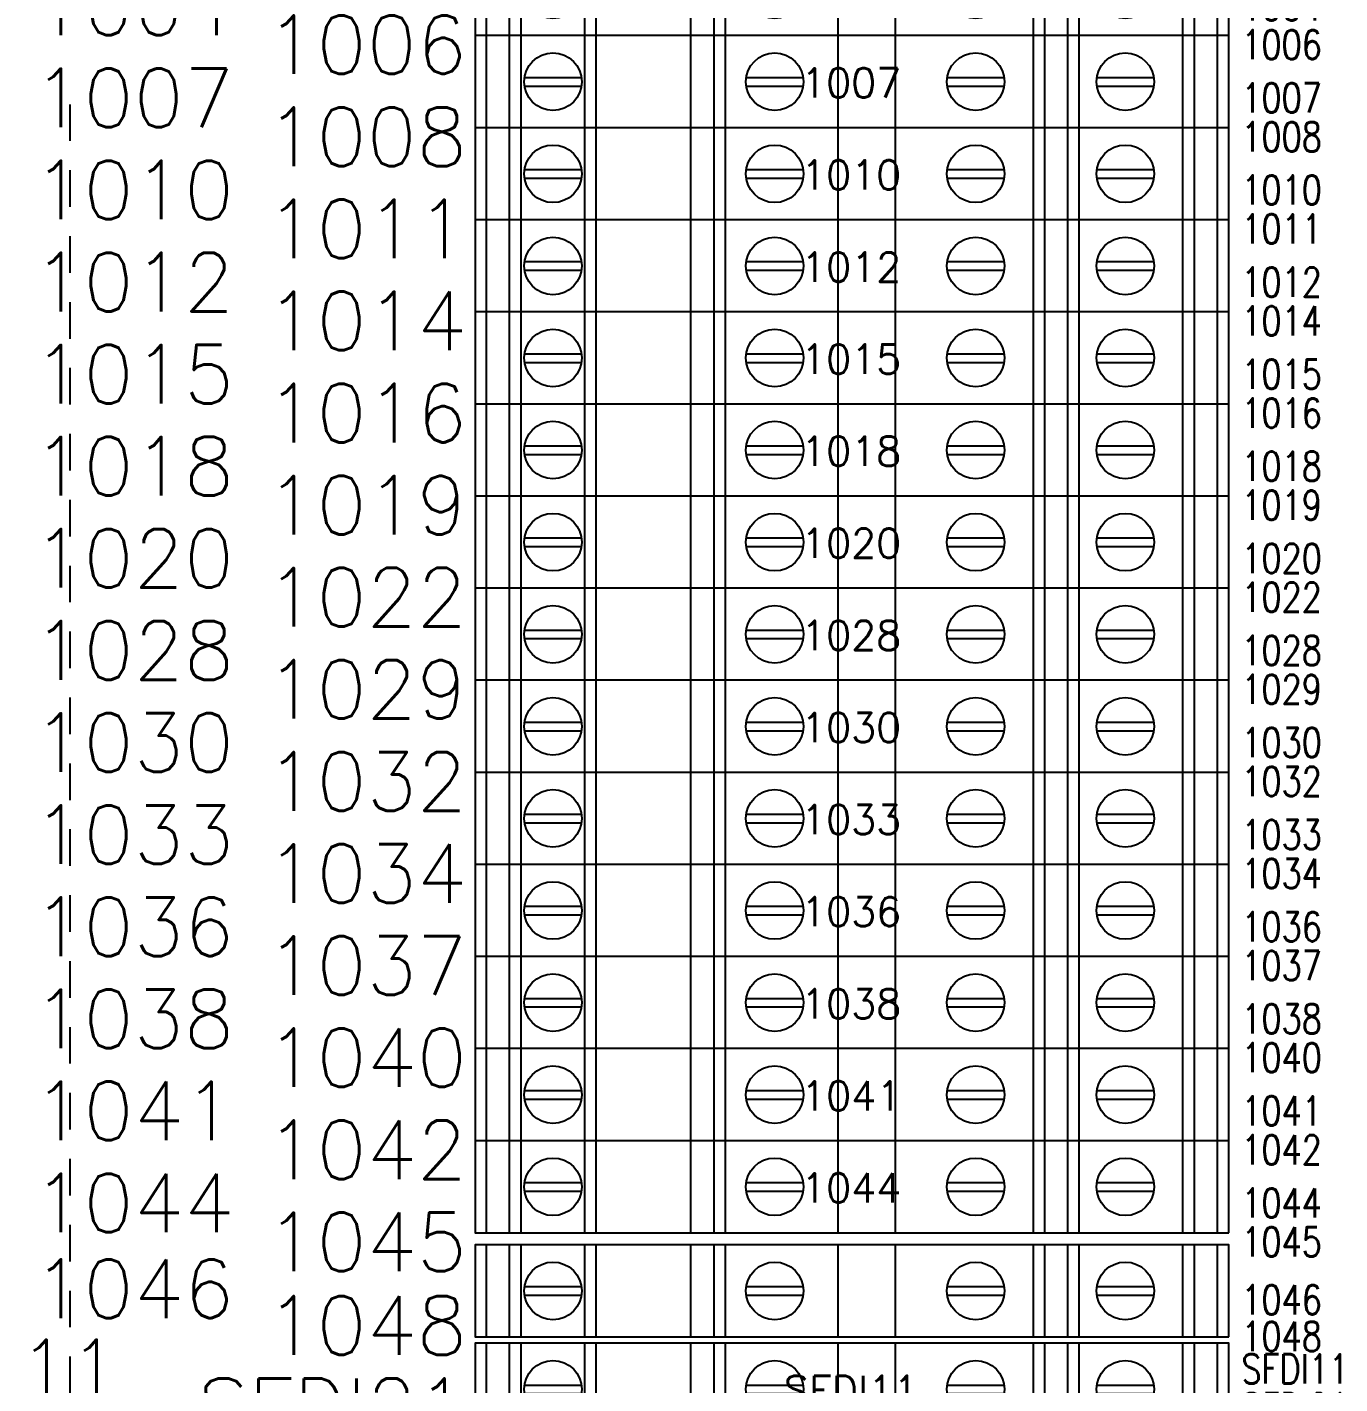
# Model space of a CAD drawing. Header units: inches. Extents: x 0 to 34.2, y 0 to 22.
# Drawn here: x 16.996 to 21.479, y 4.588 to 9.22 of the extents above; entities that cross this region are included whole.
import ezdxf
from ezdxf.enums import TextEntityAlignment as Align

# ---------------------------------------------------------------- set-up
doc = ezdxf.new("R2010")
doc.units = ezdxf.units.IN
doc.header["$MEASUREMENT"] = 0
doc.set_wipeout_variables(frame=1)
doc.linetypes.add('HIDDEN2', pattern=[0.1875, 0.125, -0.0625])
doc.layers.add('MidPoint', color=210, linetype='HIDDEN2', plot=False)
doc.layers.add('PSYMS', color=7, linetype='Continuous')
doc.layers.add('PWIRE', color=84, linetype='Continuous')
doc.styles.add('Fields', font='simplex.shx', dxfattribs={"height": 0.185})
doc.styles.add('WD', font='romans.shx', dxfattribs={"height": 0.185})

# ---------------------------------------------------------------- blocks, each defined once
blk = doc.blocks.new('RG_Master_Ver_4_2_2')
at = {"layer": 'MidPoint'}
blk.add_line((17.1412, 8.956), (17.1412, 1.581), dxfattribs=at)
at = {"style": 'Fields'}
for tag, p in [('DESCRIPTION_3', (13.1158, 1.307)), ('DRN_3', (15.4724, 1.307)), ('CHK_3', (16.5293, 1.307)), ('APP_3', (17.5522, 1.307)), ('DATE_3', (18.8294, 1.307)), ('DRAWING_DESC', (32.2295, 1.2455)), ('CUSTOMER', (28.9966, 1.2135)), ('DESCRIPTION_2', (13.1158, 0.9513)), ('DRN_2', (15.4724, 0.9513)), ('CHK_2', (16.5293, 0.9513)), ('APP_2', (17.5522, 0.9513)), ('DATE_2', (18.8294, 0.9513)), ('SIZE', (30.7145, 0.8944)), ('DRAWING_#', (32.125, 0.8944)), ('REV', (33.5429, 0.8944)), ('DESCRIPTION_1', (13.1158, 0.5956)), ('DRN_1', (15.4724, 0.5956)), ('CHK_1', (16.5293, 0.5956)), ('APP_1', (17.5522, 0.5956)), ('DATE_1', (18.8294, 0.5956)), ('PROJECT_#', (28.9813, 0.5809)), ('DRN_BY', (30.875, 0.5245)), ('CHK_BY', (31.7615, 0.5245)), ('APP_BY', (32.75, 0.5245)), ('SCALE', (33.6518, 0.5245)), ('PROJECT_NAME', (29.021, 0.1759)), ('SHEETNUM', (32.7527, 0.1759)), ('TTL_SHTS', (33.5471, 0.1759))]:
    blk.add_attdef(tag, text='', height=0.125, dxfattribs=at).set_placement(p, align=Align.CENTER)
at = {"style": 'Fields', "flags": 9}
blk.add_attdef('WD_TB', (9.9529, 0.1939), '', height=0.0638, dxfattribs=at)
blk = doc.blocks.new('wd_default_02terminal')
at = {"style": 'WD', "flags": 1}
for tag, height, p in [('INST', 0.125, (0.0076, 0.4214)), ('LOC', 0.125, (0.0076, 0.2448)), ('P_TAGSTRIP', 0.125, (0.0076, 0.0683)), ('CAT', 0.05, (0.0052, -0.4504)), ('WDBLKNAM', 0.05, (0.0052, -0.5219)), ('FP', 0.05, (0.0052, -0.5934)), ('FPT', 0.05, (0.1463, -0.5934)), ('ASSYCODE', 0.05, (0.0052, -0.6748))]:
    blk.add_attdef(tag, text='', height=height, dxfattribs=at).set_placement(p, align=Align.CENTER)
at = {"style": 'WD', "width": 0.8}
for tag, p in [('WIRENOL', (-1.3147, -0.2124)), ('L02WIRENOL', (-1.3147, -0.3451))]:
    blk.add_attdef(tag, text='', height=0.1, dxfattribs=at).set_placement(p, align=Align.MIDDLE_RIGHT)
for tag, p in [('WIRENOR', (1.3301, -0.2124)), ('L02WIRENOR', (1.3301, -0.3451))]:
    blk.add_attdef(tag, text='', height=0.1, dxfattribs=at).set_placement(p, align=Align.MIDDLE_LEFT)
at = {"style": 'WD', "flags": 1}
for tag, p in [('L01PINL', (-0.882, -0.3761)), ('L02PINL', (-0.882, -0.4415))]:
    blk.add_attdef(tag, text='', height=0.05, dxfattribs=at).set_placement(p, align=Align.MIDDLE_RIGHT)
blk.add_attdef('L02TERM', text='', height=0.1, dxfattribs=at).set_placement((0, -0.4091), align=Align.MIDDLE_CENTER)
for tag, p in [('L01PINR', (0.8974, -0.3761)), ('L02PINR', (0.8974, -0.4415))]:
    blk.add_attdef(tag, text='', height=0.05, dxfattribs=at).set_placement(p, align=Align.MIDDLE_LEFT)
at = {"linetype": 'Continuous'}
blk.add_wipeout([(1.2871, -0.3144), (1.2871, 0), (-1.2871, 0), (-1.2871, -0.3144), (0.1489, -0.3144)], dxfattribs=at)
for p, q in [((-1.2478, -0.3144), (-1.2478, 0)), ((-1.1692, -0.3144), (-1.1692, 0)), ((-1.1299, -0.3144), (-1.1299, 0)), ((-0.9125, -0.3144), (-0.9125, 0)), ((-0.8732, -0.3144), (-0.8732, 0)), ((-0.5498, -0.3144), (-0.5498, 0)), ((-0.4712, 0), (-0.4712, -0.3144)), ((-0.4319, -0.3144), (-0.4319, 0)), ((-0.0476, -0.3144), (-0.0476, 0)), ((0.1489, -0.3144), (0.1489, 0)), ((0.619, 0), (0.619, -0.3144)), ((0.6583, -0.3144), (0.6583, 0)), ((0.7369, -0.3144), (0.7369, 0)), ((0.7762, -0.3144), (0.7762, 0)), ((1.1299, -0.3144), (1.1299, 0)), ((1.1692, -0.3144), (1.1692, 0)), ((1.2478, -0.3144), (1.2478, 0)), ((-1.1181, -0.1427), (-0.9236, -0.1427)), ((-1.1181, -0.1721), (-0.9236, -0.1721)), ((-0.3608, -0.1427), (-0.1666, -0.1427)), ((-0.3608, -0.1721), (-0.1666, -0.1721)), ((0.3254, -0.1427), (0.5199, -0.1427)), ((0.3254, -0.1721), (0.5199, -0.1721)), ((0.8363, -0.1427), (1.0308, -0.1427)), ((0.8363, -0.1721), (1.0308, -0.1721))]:
    blk.add_line(p, q, dxfattribs=at)
blk.add_lwpolyline([(1.2871, -0.3144), (1.2871, 0), (-1.2871, 0), (-1.2871, -0.3144), (0.1489, -0.3144)], close=True, dxfattribs=at)
for centre in [(-1.021, -0.1572), (-0.2637, -0.1572), (0.4225, -0.1572), (0.9334, -0.1572)]:
    blk.add_circle(centre, 0.0983, dxfattribs=at)
at = {"style": 'WD'}
for tag in ['WIRENO', 'TERM']:
    blk.add_attdef(tag, text='', height=0.1, dxfattribs=at).set_placement((-0.0029, -0.1611), align=Align.MIDDLE_CENTER)
at = {"style": 'WD', "flags": 1}
blk.add_attdef('MFG', text='', height=0.05, dxfattribs=at).set_placement((0.0052, -0.3789), align=Align.CENTER)

msp = doc.modelspace()

# ---------------------------------------------------------------- block references
msp.add_blockref('RG_Master_Ver_4_2_2', (0, 0))

# ---------------------------------------------------------------- next in the draw order: block references
at = {"layer": 'PSYMS'}
ref = msp.add_blockref('wd_default_02terminal', (19.8125, 9.505), dxfattribs=at)
ref.add_attrib('WIRENO', '1004', dxfattribs={"layer": 'PWIRE', "height": 0.1, "style": 'WD'}).set_placement((19.8096, 9.3439), align=Align.MIDDLE_CENTER)
ref.add_attrib('WIRENOL', '1004', dxfattribs={"layer": 'PWIRE', "height": 0.2, "style": 'WD'}).set_placement((17.7024, 9.2925), align=Align.MIDDLE_RIGHT)
ref.add_attrib('L02WIRENOL', '1006', dxfattribs={"layer": '0', "height": 0.2, "style": 'WD'}).set_placement((18.4978, 9.1598), align=Align.MIDDLE_RIGHT)
ref.add_attrib('WIRENOR', '1004', dxfattribs={"layer": 'PWIRE', "height": 0.1, "style": 'WD', "width": 0.8}).set_placement((21.1426, 9.2925), align=Align.MIDDLE_LEFT)
ref.add_attrib('L02WIRENOR', '1006', dxfattribs={"layer": '0', "height": 0.1, "style": 'WD', "width": 0.8}).set_placement((21.1426, 9.1598), align=Align.MIDDLE_LEFT)
ref = msp.add_blockref('wd_default_02terminal', (19.8125, 4.7265), dxfattribs=at)
ref.add_attrib('WIRENO', 'SFDI11', dxfattribs={"layer": 'PWIRE', "height": 0.1, "style": 'WD'}).set_placement((19.8096, 4.5654), align=Align.MIDDLE_CENTER)
ref.add_attrib('WIRENOL', 'SFDI11', dxfattribs={"layer": 'PWIRE', "height": 0.2, "style": 'WD'}).set_placement((17.3103, 4.639), align=Align.MIDDLE_RIGHT)
ref.add_attrib('L02WIRENOL', 'SFDI21', dxfattribs={"layer": '0', "height": 0.2, "style": 'WD'}).set_placement((18.4978, 4.5063), align=Align.MIDDLE_RIGHT)
ref.add_attrib('WIRENOR', 'SFDI11', dxfattribs={"layer": 'PWIRE', "height": 0.1, "style": 'WD', "width": 0.8}).set_placement((21.1426, 4.639), align=Align.MIDDLE_LEFT)
ref.add_attrib('L02WIRENOR', 'SFDI21', dxfattribs={"layer": '0', "height": 0.1, "style": 'WD', "width": 0.8}).set_placement((21.1426, 4.5063), align=Align.MIDDLE_LEFT)

# ---------------------------------------------------------------- next in the draw order: block references
ref = msp.add_blockref('wd_default_02terminal', (19.8125, 9.1906), dxfattribs=at)
ref.add_attrib('WIRENO', '1007', dxfattribs={"layer": 'PWIRE', "height": 0.1, "style": 'WD'}).set_placement((19.8096, 9.0295), align=Align.MIDDLE_CENTER)
ref.add_attrib('WIRENOL', '1007', dxfattribs={"layer": 'PWIRE', "height": 0.2, "style": 'WD'}).set_placement((17.7024, 8.9781), align=Align.MIDDLE_RIGHT)
ref.add_attrib('L02WIRENOL', '1008', dxfattribs={"layer": '0', "height": 0.2, "style": 'WD'}).set_placement((18.4978, 8.8454), align=Align.MIDDLE_RIGHT)
ref.add_attrib('WIRENOR', '1007', dxfattribs={"layer": 'PWIRE', "height": 0.1, "style": 'WD', "width": 0.8}).set_placement((21.1426, 8.9781), align=Align.MIDDLE_LEFT)
ref.add_attrib('L02WIRENOR', '1008', dxfattribs={"layer": '0', "height": 0.1, "style": 'WD', "width": 0.8}).set_placement((21.1426, 8.8454), align=Align.MIDDLE_LEFT)

# ---------------------------------------------------------------- next in the draw order: block references
ref = msp.add_blockref('wd_default_02terminal', (19.8125, 8.8762), dxfattribs=at)
ref.add_attrib('WIRENO', '1010', dxfattribs={"layer": 'PWIRE', "height": 0.1, "style": 'WD'}).set_placement((19.8096, 8.7151), align=Align.MIDDLE_CENTER)
ref.add_attrib('WIRENOL', '1010', dxfattribs={"layer": 'PWIRE', "height": 0.2, "style": 'WD'}).set_placement((17.7024, 8.6637), align=Align.MIDDLE_RIGHT)
ref.add_attrib('L02WIRENOL', '1011', dxfattribs={"layer": '0', "height": 0.2, "style": 'WD'}).set_placement((18.4978, 8.531), align=Align.MIDDLE_RIGHT)
ref.add_attrib('WIRENOR', '1010', dxfattribs={"layer": 'PWIRE', "height": 0.1, "style": 'WD', "width": 0.8}).set_placement((21.1426, 8.6637), align=Align.MIDDLE_LEFT)
ref.add_attrib('L02WIRENOR', '1011', dxfattribs={"layer": '0', "height": 0.1, "style": 'WD', "width": 0.8}).set_placement((21.1426, 8.531), align=Align.MIDDLE_LEFT)

# ---------------------------------------------------------------- next in the draw order: block references
ref = msp.add_blockref('wd_default_02terminal', (19.8125, 8.5618), dxfattribs=at)
ref.add_attrib('WIRENO', '1012', dxfattribs={"layer": 'PWIRE', "height": 0.1, "style": 'WD'}).set_placement((19.8096, 8.4007), align=Align.MIDDLE_CENTER)
ref.add_attrib('WIRENOL', '1012', dxfattribs={"layer": 'PWIRE', "height": 0.2, "style": 'WD'}).set_placement((17.7024, 8.3493), align=Align.MIDDLE_RIGHT)
ref.add_attrib('L02WIRENOL', '1014', dxfattribs={"layer": '0', "height": 0.2, "style": 'WD'}).set_placement((18.4978, 8.2166), align=Align.MIDDLE_RIGHT)
ref.add_attrib('WIRENOR', '1012', dxfattribs={"layer": 'PWIRE', "height": 0.1, "style": 'WD', "width": 0.8}).set_placement((21.1426, 8.3493), align=Align.MIDDLE_LEFT)
ref.add_attrib('L02WIRENOR', '1014', dxfattribs={"layer": '0', "height": 0.1, "style": 'WD', "width": 0.8}).set_placement((21.1426, 8.2166), align=Align.MIDDLE_LEFT)

# ---------------------------------------------------------------- next in the draw order: block references
ref = msp.add_blockref('wd_default_02terminal', (19.8125, 8.2474), dxfattribs=at)
ref.add_attrib('WIRENO', '1015', dxfattribs={"layer": 'PWIRE', "height": 0.1, "style": 'WD'}).set_placement((19.8096, 8.0863), align=Align.MIDDLE_CENTER)
ref.add_attrib('WIRENOL', '1015', dxfattribs={"layer": 'PWIRE', "height": 0.2, "style": 'WD'}).set_placement((17.7024, 8.0349), align=Align.MIDDLE_RIGHT)
ref.add_attrib('L02WIRENOL', '1016', dxfattribs={"layer": '0', "height": 0.2, "style": 'WD'}).set_placement((18.4978, 7.9022), align=Align.MIDDLE_RIGHT)
ref.add_attrib('WIRENOR', '1015', dxfattribs={"layer": 'PWIRE', "height": 0.1, "style": 'WD', "width": 0.8}).set_placement((21.1426, 8.0349), align=Align.MIDDLE_LEFT)
ref.add_attrib('L02WIRENOR', '1016', dxfattribs={"layer": '0', "height": 0.1, "style": 'WD', "width": 0.8}).set_placement((21.1426, 7.9022), align=Align.MIDDLE_LEFT)

# ---------------------------------------------------------------- next in the draw order: block references
ref = msp.add_blockref('wd_default_02terminal', (19.8125, 7.933), dxfattribs=at)
ref.add_attrib('WIRENO', '1018', dxfattribs={"layer": 'PWIRE', "height": 0.1, "style": 'WD'}).set_placement((19.8096, 7.7719), align=Align.MIDDLE_CENTER)
ref.add_attrib('WIRENOL', '1018', dxfattribs={"layer": 'PWIRE', "height": 0.2, "style": 'WD'}).set_placement((17.7024, 7.7205), align=Align.MIDDLE_RIGHT)
ref.add_attrib('L02WIRENOL', '1019', dxfattribs={"layer": '0', "height": 0.2, "style": 'WD'}).set_placement((18.4978, 7.5878), align=Align.MIDDLE_RIGHT)
ref.add_attrib('WIRENOR', '1018', dxfattribs={"layer": 'PWIRE', "height": 0.1, "style": 'WD', "width": 0.8}).set_placement((21.1426, 7.7205), align=Align.MIDDLE_LEFT)
ref.add_attrib('L02WIRENOR', '1019', dxfattribs={"layer": '0', "height": 0.1, "style": 'WD', "width": 0.8}).set_placement((21.1426, 7.5878), align=Align.MIDDLE_LEFT)

# ---------------------------------------------------------------- next in the draw order: block references
ref = msp.add_blockref('wd_default_02terminal', (19.8125, 7.6186), dxfattribs=at)
ref.add_attrib('WIRENO', '1020', dxfattribs={"layer": 'PWIRE', "height": 0.1, "style": 'WD'}).set_placement((19.8096, 7.4575), align=Align.MIDDLE_CENTER)
ref.add_attrib('WIRENOL', '1020', dxfattribs={"layer": 'PWIRE', "height": 0.2, "style": 'WD'}).set_placement((17.7024, 7.4061), align=Align.MIDDLE_RIGHT)
ref.add_attrib('L02WIRENOL', '1022', dxfattribs={"layer": '0', "height": 0.2, "style": 'WD'}).set_placement((18.4978, 7.2734), align=Align.MIDDLE_RIGHT)
ref.add_attrib('WIRENOR', '1020', dxfattribs={"layer": 'PWIRE', "height": 0.1, "style": 'WD', "width": 0.8}).set_placement((21.1426, 7.4061), align=Align.MIDDLE_LEFT)
ref.add_attrib('L02WIRENOR', '1022', dxfattribs={"layer": '0', "height": 0.1, "style": 'WD', "width": 0.8}).set_placement((21.1426, 7.2734), align=Align.MIDDLE_LEFT)

# ---------------------------------------------------------------- next in the draw order: block references
ref = msp.add_blockref('wd_default_02terminal', (19.8125, 7.3042), dxfattribs=at)
ref.add_attrib('WIRENO', '1028', dxfattribs={"layer": 'PWIRE', "height": 0.1, "style": 'WD'}).set_placement((19.8096, 7.1431), align=Align.MIDDLE_CENTER)
ref.add_attrib('WIRENOL', '1028', dxfattribs={"layer": 'PWIRE', "height": 0.2, "style": 'WD'}).set_placement((17.7024, 7.0917), align=Align.MIDDLE_RIGHT)
ref.add_attrib('L02WIRENOL', '1029', dxfattribs={"layer": '0', "height": 0.2, "style": 'WD'}).set_placement((18.4978, 6.959), align=Align.MIDDLE_RIGHT)
ref.add_attrib('WIRENOR', '1028', dxfattribs={"layer": 'PWIRE', "height": 0.1, "style": 'WD', "width": 0.8}).set_placement((21.1426, 7.0917), align=Align.MIDDLE_LEFT)
ref.add_attrib('L02WIRENOR', '1029', dxfattribs={"layer": '0', "height": 0.1, "style": 'WD', "width": 0.8}).set_placement((21.1426, 6.959), align=Align.MIDDLE_LEFT)

# ---------------------------------------------------------------- next in the draw order: block references
ref = msp.add_blockref('wd_default_02terminal', (19.8125, 6.9898), dxfattribs=at)
ref.add_attrib('WIRENO', '1030', dxfattribs={"layer": 'PWIRE', "height": 0.1, "style": 'WD'}).set_placement((19.8096, 6.8287), align=Align.MIDDLE_CENTER)
ref.add_attrib('WIRENOL', '1030', dxfattribs={"layer": 'PWIRE', "height": 0.2, "style": 'WD'}).set_placement((17.7024, 6.7773), align=Align.MIDDLE_RIGHT)
ref.add_attrib('L02WIRENOL', '1032', dxfattribs={"layer": '0', "height": 0.2, "style": 'WD'}).set_placement((18.4978, 6.6446), align=Align.MIDDLE_RIGHT)
ref.add_attrib('WIRENOR', '1030', dxfattribs={"layer": 'PWIRE', "height": 0.1, "style": 'WD', "width": 0.8}).set_placement((21.1426, 6.7773), align=Align.MIDDLE_LEFT)
ref.add_attrib('L02WIRENOR', '1032', dxfattribs={"layer": '0', "height": 0.1, "style": 'WD', "width": 0.8}).set_placement((21.1426, 6.6446), align=Align.MIDDLE_LEFT)

# ---------------------------------------------------------------- next in the draw order: block references
ref = msp.add_blockref('wd_default_02terminal', (19.8125, 6.6754), dxfattribs=at)
ref.add_attrib('WIRENO', '1033', dxfattribs={"layer": 'PWIRE', "height": 0.1, "style": 'WD'}).set_placement((19.8096, 6.5143), align=Align.MIDDLE_CENTER)
ref.add_attrib('WIRENOL', '1033', dxfattribs={"layer": 'PWIRE', "height": 0.2, "style": 'WD'}).set_placement((17.7024, 6.4629), align=Align.MIDDLE_RIGHT)
ref.add_attrib('L02WIRENOL', '1034', dxfattribs={"layer": '0', "height": 0.2, "style": 'WD'}).set_placement((18.4978, 6.3302), align=Align.MIDDLE_RIGHT)
ref.add_attrib('WIRENOR', '1033', dxfattribs={"layer": 'PWIRE', "height": 0.1, "style": 'WD', "width": 0.8}).set_placement((21.1426, 6.4629), align=Align.MIDDLE_LEFT)
ref.add_attrib('L02WIRENOR', '1034', dxfattribs={"layer": '0', "height": 0.1, "style": 'WD', "width": 0.8}).set_placement((21.1426, 6.3302), align=Align.MIDDLE_LEFT)

# ---------------------------------------------------------------- next in the draw order: block references
ref = msp.add_blockref('wd_default_02terminal', (19.8125, 6.361), dxfattribs=at)
ref.add_attrib('WIRENO', '1036', dxfattribs={"layer": 'PWIRE', "height": 0.1, "style": 'WD'}).set_placement((19.8096, 6.1999), align=Align.MIDDLE_CENTER)
ref.add_attrib('WIRENOL', '1036', dxfattribs={"layer": 'PWIRE', "height": 0.2, "style": 'WD'}).set_placement((17.7024, 6.1485), align=Align.MIDDLE_RIGHT)
ref.add_attrib('L02WIRENOL', '1037', dxfattribs={"layer": '0', "height": 0.2, "style": 'WD'}).set_placement((18.4978, 6.0158), align=Align.MIDDLE_RIGHT)
ref.add_attrib('WIRENOR', '1036', dxfattribs={"layer": 'PWIRE', "height": 0.1, "style": 'WD', "width": 0.8}).set_placement((21.1426, 6.1485), align=Align.MIDDLE_LEFT)
ref.add_attrib('L02WIRENOR', '1037', dxfattribs={"layer": '0', "height": 0.1, "style": 'WD', "width": 0.8}).set_placement((21.1426, 6.0158), align=Align.MIDDLE_LEFT)

# ---------------------------------------------------------------- next in the draw order: block references
ref = msp.add_blockref('wd_default_02terminal', (19.8125, 6.0466), dxfattribs=at)
ref.add_attrib('WIRENO', '1038', dxfattribs={"layer": 'PWIRE', "height": 0.1, "style": 'WD'}).set_placement((19.8096, 5.8855), align=Align.MIDDLE_CENTER)
ref.add_attrib('WIRENOL', '1038', dxfattribs={"layer": 'PWIRE', "height": 0.2, "style": 'WD'}).set_placement((17.7024, 5.8341), align=Align.MIDDLE_RIGHT)
ref.add_attrib('L02WIRENOL', '1040', dxfattribs={"layer": '0', "height": 0.2, "style": 'WD'}).set_placement((18.4978, 5.7014), align=Align.MIDDLE_RIGHT)
ref.add_attrib('WIRENOR', '1038', dxfattribs={"layer": 'PWIRE', "height": 0.1, "style": 'WD', "width": 0.8}).set_placement((21.1426, 5.8341), align=Align.MIDDLE_LEFT)
ref.add_attrib('L02WIRENOR', '1040', dxfattribs={"layer": '0', "height": 0.1, "style": 'WD', "width": 0.8}).set_placement((21.1426, 5.7014), align=Align.MIDDLE_LEFT)

# ---------------------------------------------------------------- next in the draw order: block references
ref = msp.add_blockref('wd_default_02terminal', (19.8125, 5.7322), dxfattribs=at)
ref.add_attrib('WIRENO', '1041', dxfattribs={"layer": 'PWIRE', "height": 0.1, "style": 'WD'}).set_placement((19.8096, 5.5711), align=Align.MIDDLE_CENTER)
ref.add_attrib('WIRENOL', '1041', dxfattribs={"layer": 'PWIRE', "height": 0.2, "style": 'WD'}).set_placement((17.7024, 5.5197), align=Align.MIDDLE_RIGHT)
ref.add_attrib('L02WIRENOL', '1042', dxfattribs={"layer": '0', "height": 0.2, "style": 'WD'}).set_placement((18.4978, 5.387), align=Align.MIDDLE_RIGHT)
ref.add_attrib('WIRENOR', '1041', dxfattribs={"layer": 'PWIRE', "height": 0.1, "style": 'WD', "width": 0.8}).set_placement((21.1426, 5.5197), align=Align.MIDDLE_LEFT)
ref.add_attrib('L02WIRENOR', '1042', dxfattribs={"layer": '0', "height": 0.1, "style": 'WD', "width": 0.8}).set_placement((21.1426, 5.387), align=Align.MIDDLE_LEFT)

# ---------------------------------------------------------------- next in the draw order: block references
ref = msp.add_blockref('wd_default_02terminal', (19.8125, 5.4178), dxfattribs=at)
ref.add_attrib('WIRENO', '1044', dxfattribs={"layer": 'PWIRE', "height": 0.1, "style": 'WD'}).set_placement((19.8096, 5.2567), align=Align.MIDDLE_CENTER)
ref.add_attrib('WIRENOL', '1044', dxfattribs={"layer": 'PWIRE', "height": 0.2, "style": 'WD'}).set_placement((17.7024, 5.2053), align=Align.MIDDLE_RIGHT)
ref.add_attrib('L02WIRENOL', '1045', dxfattribs={"layer": '0', "height": 0.2, "style": 'WD'}).set_placement((18.4978, 5.0726), align=Align.MIDDLE_RIGHT)
ref.add_attrib('WIRENOR', '1044', dxfattribs={"layer": 'PWIRE', "height": 0.1, "style": 'WD', "width": 0.8}).set_placement((21.1426, 5.2053), align=Align.MIDDLE_LEFT)
ref.add_attrib('L02WIRENOR', '1045', dxfattribs={"layer": '0', "height": 0.1, "style": 'WD', "width": 0.8}).set_placement((21.1426, 5.0726), align=Align.MIDDLE_LEFT)

# ---------------------------------------------------------------- next in the draw order: block references
ref = msp.add_blockref('wd_default_02terminal', (19.8125, 5.0625), dxfattribs=at)
ref.add_attrib('WIRENOL', '1046', dxfattribs={"layer": 'PWIRE', "height": 0.2, "style": 'WD'}).set_placement((17.7024, 4.9125), align=Align.MIDDLE_RIGHT)
ref.add_attrib('L02WIRENOL', '1048', dxfattribs={"layer": '0', "height": 0.2, "style": 'WD'}).set_placement((18.4978, 4.7875), align=Align.MIDDLE_RIGHT)
ref.add_attrib('WIRENOR', '1046', dxfattribs={"layer": 'PWIRE', "height": 0.1, "style": 'WD', "width": 0.8}).set_placement((21.1426, 4.875), align=Align.MIDDLE_LEFT)
ref.add_attrib('L02WIRENOR', '1048', dxfattribs={"layer": '0', "height": 0.1, "style": 'WD', "width": 0.8}).set_placement((21.1426, 4.75), align=Align.MIDDLE_LEFT)

doc.saveas('drawing.dxf')
